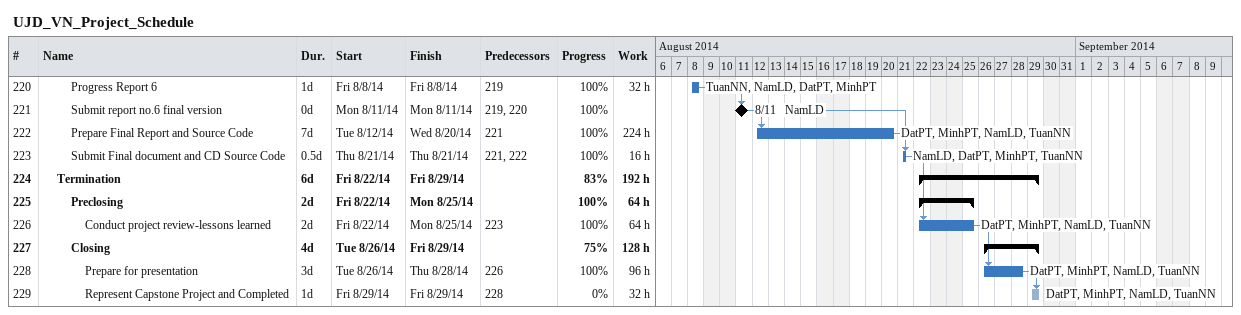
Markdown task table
UJD_VN_Project_Schedule

| ID | Level | Task | Duration | Start | Finish | Predecessors | Resources | % complete | Work (h) |
|---|---|---|---|---|---|---|---|---|---|
| 220 | 3 | Progress Report 6 | 1d | 2014-08-08 | 2014-08-08 | 219 | TuanNN, NamLD, DatPT, MinhPT | 100 | 32 |
| 221 | 3 | Submit report no.6 final version | 0d | 2014-08-11 | 2014-08-11 | 219, 220 | NamLD | 100 |  |
| 222 | 3 | Prepare Final Report and Source Code | 7d | 2014-08-12 | 2014-08-20 | 221 | DatPT, MinhPT, NamLD, TuanNN | 100 | 224 |
| 223 | 3 | Submit Final document and CD Source Code | 0.5d | 2014-08-21 | 2014-08-21 | 221, 222 | NamLD, DatPT, MinhPT, TuanNN | 100 | 16 |
| 224 | 2 | **Termination** | 6d | 2014-08-22 | 2014-08-29 |  |  | 83 | 192 |
| 225 | 3 | **Preclosing** | 2d | 2014-08-22 | 2014-08-25 |  |  | 100 | 64 |
| 226 | 4 | Conduct project review-lessons learned | 2d | 2014-08-22 | 2014-08-25 | 223 | DatPT, MinhPT, NamLD, TuanNN | 100 | 64 |
| 227 | 3 | **Closing** | 4d | 2014-08-26 | 2014-08-29 |  |  | 75 | 128 |
| 228 | 4 | Prepare for presentation | 3d | 2014-08-26 | 2014-08-28 | 226 | DatPT, MinhPT, NamLD, TuanNN | 100 | 96 |
| 229 | 4 | Represent Capstone Project and Completed | 1d | 2014-08-29 | 2014-08-29 | 228 | DatPT, MinhPT, NamLD, TuanNN | 0 | 32 |
